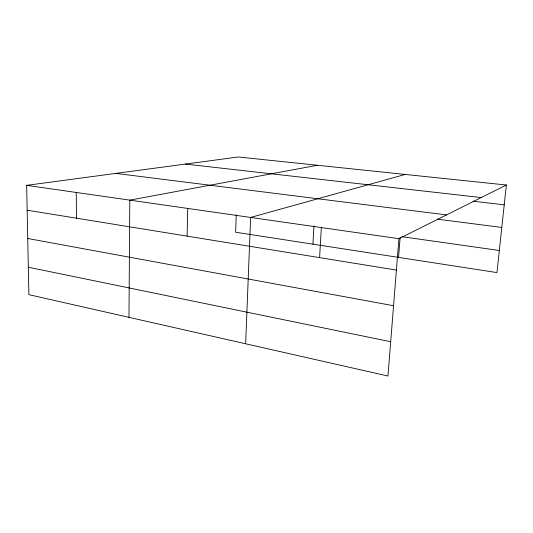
<?xml version="1.0" encoding="UTF-8"?>
<svg xmlns="http://www.w3.org/2000/svg" width="533" height="533" viewBox="0 0 533 533"><rect width="100%" height="100%" fill="white"/><g stroke="black" fill="none" stroke-linecap="round" stroke-linejoin="round"><path stroke-width="0.8" d="M128.973 317.348L129.799 200.135L317.401 165.257M187.11 236.139L187.736 208.43M236.246 214.852L235.626 232.228L496.956 272.583L506.35 185.018L238.304 156.982L26.65 185.357L28.882 294.669L387.951 376.018L398.911 238.684L506.35 185.018M245.646 343.778L250.637 217.444L405.193 174.438M312.931 244.161L313.964 225.885M319.587 257.626L321.352 227.571M398.551 257.386L400.163 237.245M185.397 164.077L481.226 197.563M473.031 201.201L504.225 204.819M115.808 173.405L446.494 214.912M437.307 219.156L501.8 227.451M401.862 236.672L499.328 250.49M26.65 185.357L398.911 238.684M27.156 210.195L396.405 270.084M27.736 238.498L393.561 305.729M28.322 267.22L390.689 341.74M76.266 192.466L76.452 218.19"/></g></svg>
